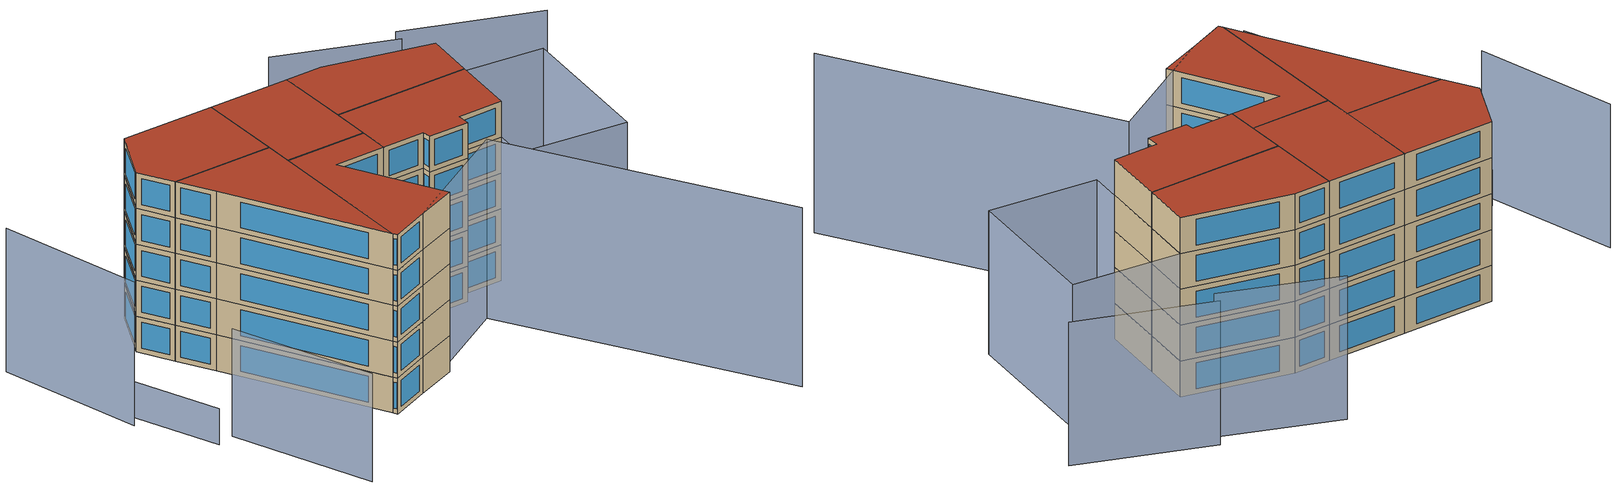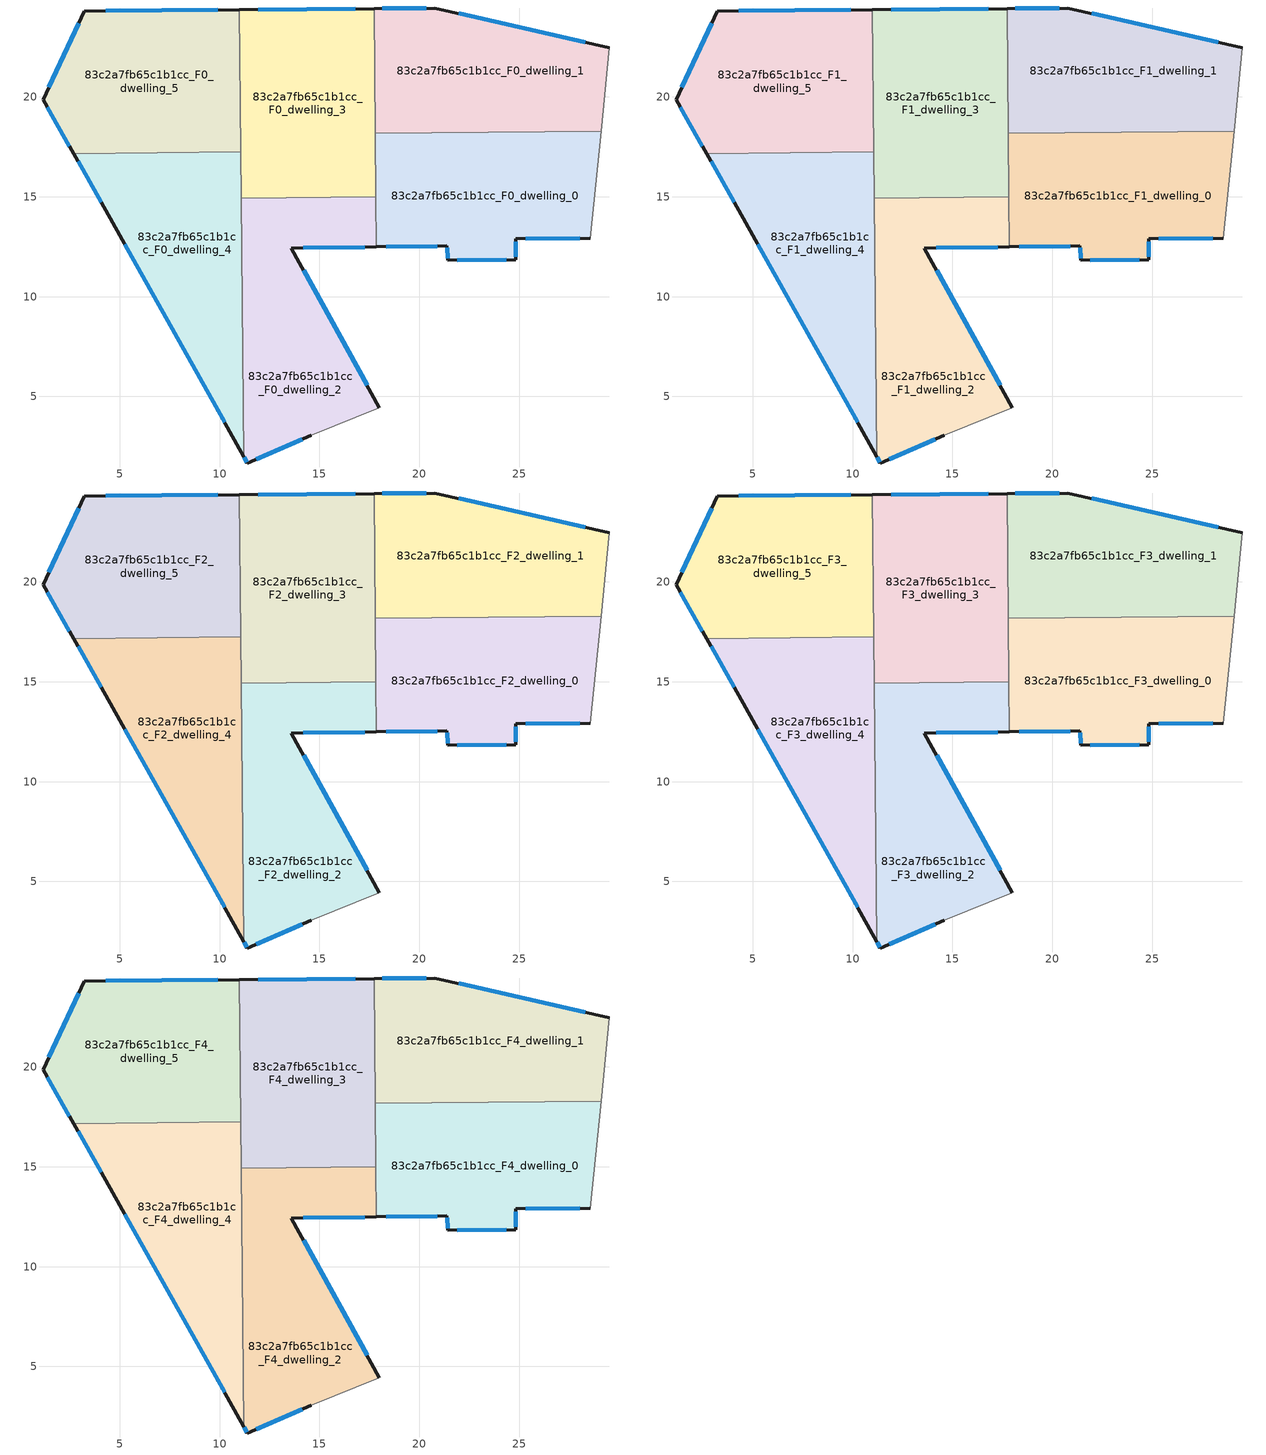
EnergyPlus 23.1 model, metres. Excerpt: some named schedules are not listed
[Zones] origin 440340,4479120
83c2a7fb65c1b1cc_F0_dwelling_0
 floor ground (EU_floor_Construction): 29.1,18.28 28.56,12.92 24.82,12.88 24.82,11.84 21.43,11.82 21.39,12.54 17.85,12.49 17.8,18.17 z0
 wall outside (EU_wall_Construction): 17.85,12.49 21.39,12.54 21.43,11.82 24.82,11.84 24.82,12.88 28.56,12.92 z0:3
 wall to 83c2a7fb65c1b1cc_F0_dwelling_1 (EU_wall_Construction): 29.1,18.28 17.8,18.17 z0:3
 wall adiabatic (EU_wall_Construction): 28.56,12.92 29.1,18.28 z0:3
 wall to 83c2a7fb65c1b1cc_F0_dwelling_3 (EU_wall_Construction): 17.8,18.17 17.83,14.99 z0:3
 wall to 83c2a7fb65c1b1cc_F0_dwelling_2 (EU_wall_Construction): 17.83,14.99 17.85,12.49 z0:3
 window (EU_Window_Construction): 21.9,11.83 24.35,11.84 / 21.39,12.44 21.43,11.92 / 18.34,12.49 20.9,12.53 / 25.34,12.89 28.04,12.92 / 24.82,11.99 24.82,12.74 z0.42:2.58
83c2a7fb65c1b1cc_F0_dwelling_1
 floor ground (EU_floor_Construction): 29.52,22.47 29.1,18.28 17.8,18.17 17.74,24.42 20.77,24.45 z0
 wall outside (EU_wall_Construction): 29.52,22.47 20.77,24.45 17.74,24.42 z0:3
 wall adiabatic (EU_wall_Construction): 29.1,18.28 29.52,22.47 z0:3
 wall to 83c2a7fb65c1b1cc_F0_dwelling_3 (EU_wall_Construction): 17.74,24.42 17.8,18.17 z0:3
 window (EU_Window_Construction): 20.35,24.45 18.16,24.43 / 28.31,22.75 21.98,24.18 z0.42:2.58
83c2a7fb65c1b1cc_F0_dwelling_2
 floor ground (EU_floor_Construction): 17.83,14.99 17.85,12.49 13.59,12.43 18,4.45 14.59,3.05 11.39,1.67 11.21,1.99 11.09,14.93 z0
 wall outside (EU_wall_Construction): 11.21,1.99 11.39,1.67 14.59,3.05 / 18,4.45 13.59,12.43 17.85,12.49 z0:3
 wall to 83c2a7fb65c1b1cc_F0_dwelling_3 (EU_wall_Construction): 17.83,14.99 11.09,14.93 z0:3
 wall adiabatic (EU_wall_Construction): 14.59,3.05 18,4.45 z0:3
 wall to 83c2a7fb65c1b1cc_F0_dwelling_4 (EU_wall_Construction): 11.09,14.93 11.21,1.99 z0:3
 window (EU_Window_Construction): 11.23,1.95 11.36,1.71 / 14.18,12.44 17.26,12.48 / 17.39,5.55 14.21,11.32 / 11.83,1.86 14.14,2.86 z0.42:2.58
83c2a7fb65c1b1cc_F0_dwelling_3
 floor ground (EU_floor_Construction): 17.74,24.42 17.83,14.99 11.09,14.93 10.99,24.36 z0
 wall outside (EU_wall_Construction): 17.74,24.42 10.99,24.36 z0:3
 wall to 83c2a7fb65c1b1cc_F0_dwelling_5 (EU_wall_Construction): 10.99,24.36 11.06,17.24 z0:3
 wall to 83c2a7fb65c1b1cc_F0_dwelling_4 (EU_wall_Construction): 11.06,17.24 11.09,14.93 z0:3
 window (EU_Window_Construction): 16.8,24.41 11.93,24.37 z0.42:2.58
83c2a7fb65c1b1cc_F0_dwelling_4
 floor ground (EU_floor_Construction): 11.06,17.24 11.21,1.99 4.31,14.34 2.7,17.16 z0
 wall outside (EU_wall_Construction): 2.7,17.16 4.31,14.34 11.21,1.99 z0:3
 wall to 83c2a7fb65c1b1cc_F0_dwelling_5 (EU_wall_Construction): 11.06,17.24 2.7,17.16 z0:3
 window (EU_Window_Construction): 5.27,12.62 10.25,3.71 / 2.92,16.77 4.08,14.73 z0.42:2.58
83c2a7fb65c1b1cc_F0_dwelling_5
 floor ground (EU_floor_Construction): 10.99,24.36 11.06,17.24 2.7,17.16 1.16,19.86 3.23,24.29 z0
 wall outside (EU_wall_Construction): 10.99,24.36 3.23,24.29 1.16,19.86 2.7,17.16 z0:3
 window (EU_Window_Construction): 1.38,19.48 2.49,17.54 / 2.95,23.68 1.45,20.47 / 9.92,24.35 4.31,24.3 z0.42:2.58
83c2a7fb65c1b1cc_F1_dwelling_0
 floor to 83c2a7fb65c1b1cc_F0_dwelling_0 (EU_floor_Construction): 29.1,18.28 28.56,12.92 24.82,12.88 24.82,11.84 21.43,11.82 21.39,12.54 17.85,12.49 17.8,18.17 z3
 wall outside (EU_wall_Construction): 17.85,12.49 21.39,12.54 21.43,11.82 24.82,11.84 24.82,12.88 28.56,12.92 z3:6
 wall to 83c2a7fb65c1b1cc_F1_dwelling_1 (EU_wall_Construction): 29.1,18.28 17.8,18.17 z3:6
 wall adiabatic (EU_wall_Construction): 28.56,12.92 29.1,18.28 z3:6
 wall to 83c2a7fb65c1b1cc_F1_dwelling_3 (EU_wall_Construction): 17.8,18.17 17.83,14.99 z3:6
 wall to 83c2a7fb65c1b1cc_F1_dwelling_2 (EU_wall_Construction): 17.83,14.99 17.85,12.49 z3:6
 window (EU_Window_Construction): 21.9,11.83 24.35,11.84 / 21.39,12.44 21.43,11.92 / 18.34,12.49 20.9,12.53 / 25.34,12.89 28.04,12.92 / 24.82,11.99 24.82,12.74 z3.42:5.58
83c2a7fb65c1b1cc_F1_dwelling_1
 floor to 83c2a7fb65c1b1cc_F0_dwelling_1 (EU_floor_Construction): 29.52,22.47 29.1,18.28 17.8,18.17 17.74,24.42 20.77,24.45 z3
 wall outside (EU_wall_Construction): 29.52,22.47 20.77,24.45 17.74,24.42 z3:6
 wall adiabatic (EU_wall_Construction): 29.1,18.28 29.52,22.47 z3:6
 wall to 83c2a7fb65c1b1cc_F1_dwelling_3 (EU_wall_Construction): 17.74,24.42 17.8,18.17 z3:6
 window (EU_Window_Construction): 20.35,24.45 18.16,24.43 / 28.31,22.75 21.98,24.18 z3.42:5.58
83c2a7fb65c1b1cc_F1_dwelling_2
 floor to 83c2a7fb65c1b1cc_F0_dwelling_2 (EU_floor_Construction): 17.83,14.99 17.85,12.49 13.59,12.43 18,4.45 14.59,3.05 11.39,1.67 11.21,1.99 11.09,14.93 z3
 wall outside (EU_wall_Construction): 11.21,1.99 11.39,1.67 14.59,3.05 / 18,4.45 13.59,12.43 17.85,12.49 z3:6
 wall to 83c2a7fb65c1b1cc_F1_dwelling_3 (EU_wall_Construction): 17.83,14.99 11.09,14.93 z3:6
 wall adiabatic (EU_wall_Construction): 14.59,3.05 18,4.45 z3:6
 wall to 83c2a7fb65c1b1cc_F1_dwelling_4 (EU_wall_Construction): 11.09,14.93 11.21,1.99 z3:6
 window (EU_Window_Construction): 11.23,1.95 11.36,1.71 / 14.18,12.44 17.26,12.48 / 17.39,5.55 14.21,11.32 / 11.83,1.86 14.14,2.86 z3.42:5.58
83c2a7fb65c1b1cc_F1_dwelling_3
 floor to 83c2a7fb65c1b1cc_F0_dwelling_3 (EU_floor_Construction): 17.74,24.42 17.83,14.99 11.09,14.93 10.99,24.36 z3
 wall outside (EU_wall_Construction): 17.74,24.42 10.99,24.36 z3:6
 wall to 83c2a7fb65c1b1cc_F1_dwelling_5 (EU_wall_Construction): 10.99,24.36 11.06,17.24 z3:6
 wall to 83c2a7fb65c1b1cc_F1_dwelling_4 (EU_wall_Construction): 11.06,17.24 11.09,14.93 z3:6
 window (EU_Window_Construction): 16.8,24.41 11.93,24.37 z3.42:5.58
83c2a7fb65c1b1cc_F1_dwelling_4
 floor to 83c2a7fb65c1b1cc_F0_dwelling_4 (EU_floor_Construction): 11.06,17.24 11.21,1.99 4.31,14.34 2.7,17.16 z3
 wall outside (EU_wall_Construction): 2.7,17.16 4.31,14.34 11.21,1.99 z3:6
 wall to 83c2a7fb65c1b1cc_F1_dwelling_5 (EU_wall_Construction): 11.06,17.24 2.7,17.16 z3:6
 window (EU_Window_Construction): 5.27,12.62 10.25,3.71 / 2.92,16.77 4.08,14.73 z3.42:5.58
83c2a7fb65c1b1cc_F1_dwelling_5
 floor to 83c2a7fb65c1b1cc_F0_dwelling_5 (EU_floor_Construction): 10.99,24.36 11.06,17.24 2.7,17.16 1.16,19.86 3.23,24.29 z3
 wall outside (EU_wall_Construction): 10.99,24.36 3.23,24.29 1.16,19.86 2.7,17.16 z3:6
 window (EU_Window_Construction): 1.38,19.48 2.49,17.54 / 2.95,23.68 1.45,20.47 / 9.92,24.35 4.31,24.3 z3.42:5.58
83c2a7fb65c1b1cc_F2_dwelling_0
 floor to 83c2a7fb65c1b1cc_F1_dwelling_0 (EU_floor_Construction): 29.1,18.28 28.56,12.92 24.82,12.88 24.82,11.84 21.43,11.82 21.39,12.54 17.85,12.49 17.8,18.17 z6
 wall outside (EU_wall_Construction): 17.85,12.49 21.39,12.54 21.43,11.82 24.82,11.84 24.82,12.88 28.56,12.92 z6:9
 wall to 83c2a7fb65c1b1cc_F2_dwelling_1 (EU_wall_Construction): 29.1,18.28 17.8,18.17 z6:9
 wall adiabatic (EU_wall_Construction): 28.56,12.92 29.1,18.28 z6:9
 wall to 83c2a7fb65c1b1cc_F2_dwelling_3 (EU_wall_Construction): 17.8,18.17 17.83,14.99 z6:9
 wall to 83c2a7fb65c1b1cc_F2_dwelling_2 (EU_wall_Construction): 17.83,14.99 17.85,12.49 z6:9
 window (EU_Window_Construction): 21.9,11.83 24.35,11.84 / 21.39,12.44 21.43,11.92 / 18.34,12.49 20.9,12.53 / 25.34,12.89 28.04,12.92 / 24.82,11.99 24.82,12.74 z6.42:8.58
83c2a7fb65c1b1cc_F2_dwelling_1
 floor to 83c2a7fb65c1b1cc_F1_dwelling_1 (EU_floor_Construction): 29.52,22.47 29.1,18.28 17.8,18.17 17.74,24.42 20.77,24.45 z6
 wall outside (EU_wall_Construction): 29.52,22.47 20.77,24.45 17.74,24.42 z6:9
 wall adiabatic (EU_wall_Construction): 29.1,18.28 29.52,22.47 z6:9
 wall to 83c2a7fb65c1b1cc_F2_dwelling_3 (EU_wall_Construction): 17.74,24.42 17.8,18.17 z6:9
 window (EU_Window_Construction): 20.35,24.45 18.16,24.43 / 28.31,22.75 21.98,24.18 z6.42:8.58
83c2a7fb65c1b1cc_F2_dwelling_2
 floor to 83c2a7fb65c1b1cc_F1_dwelling_2 (EU_floor_Construction): 17.83,14.99 17.85,12.49 13.59,12.43 18,4.45 14.59,3.05 11.39,1.67 11.21,1.99 11.09,14.93 z6
 wall outside (EU_wall_Construction): 11.21,1.99 11.39,1.67 14.59,3.05 / 18,4.45 13.59,12.43 17.85,12.49 z6:9
 wall to 83c2a7fb65c1b1cc_F2_dwelling_3 (EU_wall_Construction): 17.83,14.99 11.09,14.93 z6:9
 wall adiabatic (EU_wall_Construction): 14.59,3.05 18,4.45 z6:9
 wall to 83c2a7fb65c1b1cc_F2_dwelling_4 (EU_wall_Construction): 11.09,14.93 11.21,1.99 z6:9
 window (EU_Window_Construction): 11.23,1.95 11.36,1.71 / 14.18,12.44 17.26,12.48 / 17.39,5.55 14.21,11.32 / 11.83,1.86 14.14,2.86 z6.42:8.58
83c2a7fb65c1b1cc_F2_dwelling_3
 floor to 83c2a7fb65c1b1cc_F1_dwelling_3 (EU_floor_Construction): 17.74,24.42 17.83,14.99 11.09,14.93 10.99,24.36 z6
 wall outside (EU_wall_Construction): 17.74,24.42 10.99,24.36 z6:9
 wall to 83c2a7fb65c1b1cc_F2_dwelling_5 (EU_wall_Construction): 10.99,24.36 11.06,17.24 z6:9
 wall to 83c2a7fb65c1b1cc_F2_dwelling_4 (EU_wall_Construction): 11.06,17.24 11.09,14.93 z6:9
 window (EU_Window_Construction): 16.8,24.41 11.93,24.37 z6.42:8.58
83c2a7fb65c1b1cc_F2_dwelling_4
 floor to 83c2a7fb65c1b1cc_F1_dwelling_4 (EU_floor_Construction): 11.06,17.24 11.21,1.99 4.31,14.34 2.7,17.16 z6
 wall outside (EU_wall_Construction): 2.7,17.16 4.31,14.34 11.21,1.99 z6:9
 wall to 83c2a7fb65c1b1cc_F2_dwelling_5 (EU_wall_Construction): 11.06,17.24 2.7,17.16 z6:9
 window (EU_Window_Construction): 5.27,12.62 10.25,3.71 / 2.92,16.77 4.08,14.73 z6.42:8.58
83c2a7fb65c1b1cc_F2_dwelling_5
 floor to 83c2a7fb65c1b1cc_F1_dwelling_5 (EU_floor_Construction): 10.99,24.36 11.06,17.24 2.7,17.16 1.16,19.86 3.23,24.29 z6
 wall outside (EU_wall_Construction): 10.99,24.36 3.23,24.29 1.16,19.86 2.7,17.16 z6:9
 window (EU_Window_Construction): 1.38,19.48 2.49,17.54 / 2.95,23.68 1.45,20.47 / 9.92,24.35 4.31,24.3 z6.42:8.58
83c2a7fb65c1b1cc_F3_dwelling_0
 floor to 83c2a7fb65c1b1cc_F2_dwelling_0 (EU_floor_Construction): 29.1,18.28 28.56,12.92 24.82,12.88 24.82,11.84 21.43,11.82 21.39,12.54 17.85,12.49 17.8,18.17 z9
 wall outside (EU_wall_Construction): 17.85,12.49 21.39,12.54 21.43,11.82 24.82,11.84 24.82,12.88 28.56,12.92 z9:12
 wall to 83c2a7fb65c1b1cc_F3_dwelling_1 (EU_wall_Construction): 29.1,18.28 17.8,18.17 z9:12
 wall adiabatic (EU_wall_Construction): 28.56,12.92 29.1,18.28 z9:12
 wall to 83c2a7fb65c1b1cc_F3_dwelling_3 (EU_wall_Construction): 17.8,18.17 17.83,14.99 z9:12
 wall to 83c2a7fb65c1b1cc_F3_dwelling_2 (EU_wall_Construction): 17.83,14.99 17.85,12.49 z9:12
 window (EU_Window_Construction): 21.9,11.83 24.35,11.84 / 21.39,12.44 21.43,11.92 / 18.34,12.49 20.9,12.53 / 25.34,12.89 28.04,12.92 / 24.82,11.99 24.82,12.74 z9.42:11.58
83c2a7fb65c1b1cc_F3_dwelling_1
 floor to 83c2a7fb65c1b1cc_F2_dwelling_1 (EU_floor_Construction): 29.52,22.47 29.1,18.28 17.8,18.17 17.74,24.42 20.77,24.45 z9
 wall outside (EU_wall_Construction): 29.52,22.47 20.77,24.45 17.74,24.42 z9:12
 wall adiabatic (EU_wall_Construction): 29.1,18.28 29.52,22.47 z9:12
 wall to 83c2a7fb65c1b1cc_F3_dwelling_3 (EU_wall_Construction): 17.74,24.42 17.8,18.17 z9:12
 window (EU_Window_Construction): 20.35,24.45 18.16,24.43 / 28.31,22.75 21.98,24.18 z9.42:11.58
83c2a7fb65c1b1cc_F3_dwelling_2
 floor to 83c2a7fb65c1b1cc_F2_dwelling_2 (EU_floor_Construction): 17.83,14.99 17.85,12.49 13.59,12.43 18,4.45 14.59,3.05 11.39,1.67 11.21,1.99 11.09,14.93 z9
 wall outside (EU_wall_Construction): 11.21,1.99 11.39,1.67 14.59,3.05 / 18,4.45 13.59,12.43 17.85,12.49 z9:12
 wall to 83c2a7fb65c1b1cc_F3_dwelling_3 (EU_wall_Construction): 17.83,14.99 11.09,14.93 z9:12
 wall adiabatic (EU_wall_Construction): 14.59,3.05 18,4.45 z9:12
 wall to 83c2a7fb65c1b1cc_F3_dwelling_4 (EU_wall_Construction): 11.09,14.93 11.21,1.99 z9:12
 window (EU_Window_Construction): 11.23,1.95 11.36,1.71 / 14.18,12.44 17.26,12.48 / 17.39,5.55 14.21,11.32 / 11.83,1.86 14.14,2.86 z9.42:11.58
83c2a7fb65c1b1cc_F3_dwelling_3
 floor to 83c2a7fb65c1b1cc_F2_dwelling_3 (EU_floor_Construction): 17.74,24.42 17.83,14.99 11.09,14.93 10.99,24.36 z9
 wall outside (EU_wall_Construction): 17.74,24.42 10.99,24.36 z9:12
 wall to 83c2a7fb65c1b1cc_F3_dwelling_5 (EU_wall_Construction): 10.99,24.36 11.06,17.24 z9:12
 wall to 83c2a7fb65c1b1cc_F3_dwelling_4 (EU_wall_Construction): 11.06,17.24 11.09,14.93 z9:12
 window (EU_Window_Construction): 16.8,24.41 11.93,24.37 z9.42:11.58
83c2a7fb65c1b1cc_F3_dwelling_4
 floor to 83c2a7fb65c1b1cc_F2_dwelling_4 (EU_floor_Construction): 11.06,17.24 11.21,1.99 4.31,14.34 2.7,17.16 z9
 wall outside (EU_wall_Construction): 2.7,17.16 4.31,14.34 11.21,1.99 z9:12
 wall to 83c2a7fb65c1b1cc_F3_dwelling_5 (EU_wall_Construction): 11.06,17.24 2.7,17.16 z9:12
 window (EU_Window_Construction): 5.27,12.62 10.25,3.71 / 2.92,16.77 4.08,14.73 z9.42:11.58
83c2a7fb65c1b1cc_F3_dwelling_5
 floor to 83c2a7fb65c1b1cc_F2_dwelling_5 (EU_floor_Construction): 10.99,24.36 11.06,17.24 2.7,17.16 1.16,19.86 3.23,24.29 z9
 wall outside (EU_wall_Construction): 10.99,24.36 3.23,24.29 1.16,19.86 2.7,17.16 z9:12
 window (EU_Window_Construction): 1.38,19.48 2.49,17.54 / 2.95,23.68 1.45,20.47 / 9.92,24.35 4.31,24.3 z9.42:11.58
83c2a7fb65c1b1cc_F4_dwelling_0
 floor to 83c2a7fb65c1b1cc_F3_dwelling_0 (EU_floor_Construction): 29.1,18.28 28.56,12.92 24.82,12.88 24.82,11.84 21.43,11.82 21.39,12.54 17.85,12.49 17.8,18.17 z12
 wall outside (EU_wall_Construction): 17.85,12.49 21.39,12.54 21.43,11.82 24.82,11.84 24.82,12.88 28.56,12.92 z12:15
 wall to 83c2a7fb65c1b1cc_F4_dwelling_1 (EU_wall_Construction): 29.1,18.28 17.8,18.17 z12:15
 wall adiabatic (EU_wall_Construction): 28.56,12.92 29.1,18.28 z12:15
 wall to 83c2a7fb65c1b1cc_F4_dwelling_3 (EU_wall_Construction): 17.8,18.17 17.83,14.99 z12:15
 wall to 83c2a7fb65c1b1cc_F4_dwelling_2 (EU_wall_Construction): 17.83,14.99 17.85,12.49 z12:15
 window (EU_Window_Construction): 21.9,11.83 24.35,11.84 / 21.39,12.44 21.43,11.92 / 18.34,12.49 20.9,12.53 / 25.34,12.89 28.04,12.92 / 24.82,11.99 24.82,12.74 z12.42:14.58
 roof outside (EU_roof_Construction): 28.56,12.92 29.1,18.28 17.8,18.17 17.85,12.49 21.39,12.54 21.43,11.82 24.82,11.84 24.82,12.88 z15
83c2a7fb65c1b1cc_F4_dwelling_1
 floor to 83c2a7fb65c1b1cc_F3_dwelling_1 (EU_floor_Construction): 29.52,22.47 29.1,18.28 17.8,18.17 17.74,24.42 20.77,24.45 z12
 wall outside (EU_wall_Construction): 29.52,22.47 20.77,24.45 17.74,24.42 z12:15
 wall adiabatic (EU_wall_Construction): 29.1,18.28 29.52,22.47 z12:15
 wall to 83c2a7fb65c1b1cc_F4_dwelling_3 (EU_wall_Construction): 17.74,24.42 17.8,18.17 z12:15
 window (EU_Window_Construction): 20.35,24.45 18.16,24.43 / 28.31,22.75 21.98,24.18 z12.42:14.58
 roof outside (EU_roof_Construction): 29.1,18.28 29.52,22.47 20.77,24.45 17.74,24.42 17.8,18.17 z15
83c2a7fb65c1b1cc_F4_dwelling_2
 floor to 83c2a7fb65c1b1cc_F3_dwelling_2 (EU_floor_Construction): 17.83,14.99 17.85,12.49 13.59,12.43 18,4.45 14.59,3.05 11.39,1.67 11.21,1.99 11.09,14.93 z12
 wall outside (EU_wall_Construction): 11.21,1.99 11.39,1.67 14.59,3.05 / 18,4.45 13.59,12.43 17.85,12.49 z12:15
 wall to 83c2a7fb65c1b1cc_F4_dwelling_3 (EU_wall_Construction): 17.83,14.99 11.09,14.93 z12:15
 wall adiabatic (EU_wall_Construction): 14.59,3.05 18,4.45 z12:15
 wall to 83c2a7fb65c1b1cc_F4_dwelling_4 (EU_wall_Construction): 11.09,14.93 11.21,1.99 z12:15
 window (EU_Window_Construction): 11.23,1.95 11.36,1.71 / 14.18,12.44 17.26,12.48 / 17.39,5.55 14.21,11.32 / 11.83,1.86 14.14,2.86 z12.42:14.58
 roof outside (EU_roof_Construction): 18,4.45 13.59,12.43 17.85,12.49 17.83,14.99 11.09,14.93 11.21,1.99 11.39,1.67 14.59,3.05 z15
83c2a7fb65c1b1cc_F4_dwelling_3
 floor to 83c2a7fb65c1b1cc_F3_dwelling_3 (EU_floor_Construction): 17.74,24.42 17.83,14.99 11.09,14.93 10.99,24.36 z12
 wall outside (EU_wall_Construction): 17.74,24.42 10.99,24.36 z12:15
 wall to 83c2a7fb65c1b1cc_F4_dwelling_5 (EU_wall_Construction): 10.99,24.36 11.06,17.24 z12:15
 wall to 83c2a7fb65c1b1cc_F4_dwelling_4 (EU_wall_Construction): 11.06,17.24 11.09,14.93 z12:15
 window (EU_Window_Construction): 16.8,24.41 11.93,24.37 z12.42:14.58
 roof outside (EU_roof_Construction): 17.83,14.99 17.74,24.42 10.99,24.36 11.09,14.93 z15
83c2a7fb65c1b1cc_F4_dwelling_4
 floor to 83c2a7fb65c1b1cc_F3_dwelling_4 (EU_floor_Construction): 11.06,17.24 11.21,1.99 4.31,14.34 2.7,17.16 z12
 wall outside (EU_wall_Construction): 2.7,17.16 4.31,14.34 11.21,1.99 z12:15
 wall to 83c2a7fb65c1b1cc_F4_dwelling_5 (EU_wall_Construction): 11.06,17.24 2.7,17.16 z12:15
 window (EU_Window_Construction): 5.27,12.62 10.25,3.71 / 2.92,16.77 4.08,14.73 z12.42:14.58
 roof outside (EU_roof_Construction): 11.21,1.99 11.06,17.24 2.7,17.16 4.31,14.34 z15
83c2a7fb65c1b1cc_F4_dwelling_5
 floor to 83c2a7fb65c1b1cc_F3_dwelling_5 (EU_floor_Construction): 10.99,24.36 11.06,17.24 2.7,17.16 1.16,19.86 3.23,24.29 z12
 wall outside (EU_wall_Construction): 10.99,24.36 3.23,24.29 1.16,19.86 2.7,17.16 z12:15
 window (EU_Window_Construction): 1.38,19.48 2.49,17.54 / 2.95,23.68 1.45,20.47 / 9.92,24.35 4.31,24.3 z12.42:14.58
 roof outside (EU_roof_Construction): 11.06,17.24 10.99,24.36 3.23,24.29 1.16,19.86 2.7,17.16 z15
shading: -0.18,6 4.28,-5.16 z0:9; 14.59,3.05 24.58,9.13 / 24.58,9.13 37.47,-12.07 z0:15; 30.88,28.59 21.53,32.01 / 41.79,25.83 31.11,29.67 / -8.18,22.97 -5.08,11.32 / 28.31,10.34 29.52,22.47 / 29.52,22.47 38.45,21.58 / 38.45,21.58 37.24,9.45 / 37.24,9.45 28.31,10.34 z0:12; -4.76,13.11 -1.66,5.57 z0:3
[Building]
EU S2 Campaign: North Axis=0; Terrain=City; Solar Distribution=FullExterior
[Site:Location]
Madrid: Latitude=40.5; Longitude=-3.5; Time Zone=1; Elevation=609
[SizingPeriod:WeatherFileDays]
AnnualSizingPeriod: Begin Month=1; Begin Day of Month=1; End Month=12; End Day of Month=31; Day of Week for Start Day=Monday; Use Weather File Daylight Saving Period=No; Use Weather File Rain and Snow Indicators=No
[MATERIAL]
EU_InternalMass_Material: Roughness=MediumRough; Thickness=0.1; Conductivity=1; Density=1800; Specific Heat=900; Thermal Absorptance=0.9; Solar Absorptance=0.7; Visible Absorptance=0.7
[MATERIAL:NOMASS] Roughness=MediumRough; Thermal Absorptance=0.9; Solar Absorptance=0.7; Visible Absorptance=0.7
Name | Thermal Resistance
EU_wall_NoMass | 1.60022
EU_roof_NoMass | 1.57597
EU_floor_NoMass | 0.470652
[WINDOWMATERIAL:SIMPLEGLAZINGSYSTEM]
EU_Window_SimpleGlazing: UFactor=3.28802; Solar Heat Gain Coefficient=0.85; Visible Transmittance=0.85
[CONSTRUCTION]
EU_wall_Construction: EU_wall_NoMass
EU_roof_Construction: EU_roof_NoMass
EU_floor_Construction: EU_floor_NoMass
EU_InternalMass_Construction: EU_InternalMass_Material
EU_Window_Construction: EU_Window_SimpleGlazing
[ZONE] Type=1; Multiplier=1; Ceiling Height=autocalculate; Floor Area=autocalculate; Part of Total Floor Area=Yes
Name | Volume
83c2a7fb65c1b1cc_F0_dwelling_0; 83c2a7fb65c1b1cc_F1_dwelling_0; 83c2a7fb65c1b1cc_F2_dwelling_0; 83c2a7fb65c1b1cc_F3_dwelling_0; 83c2a7fb65c1b1cc_F4_dwelling_0 | 190.786
83c2a7fb65c1b1cc_F0_dwelling_1; 83c2a7fb65c1b1cc_F1_dwelling_1; 83c2a7fb65c1b1cc_F2_dwelling_1; 83c2a7fb65c1b1cc_F3_dwelling_1; 83c2a7fb65c1b1cc_F4_dwelling_1 | 190.815
83c2a7fb65c1b1cc_F0_dwelling_2; 83c2a7fb65c1b1cc_F1_dwelling_2; 83c2a7fb65c1b1cc_F2_dwelling_2; 83c2a7fb65c1b1cc_F3_dwelling_2; 83c2a7fb65c1b1cc_F4_dwelling_2 | 190.829
83c2a7fb65c1b1cc_F0_dwelling_3; 83c2a7fb65c1b1cc_F1_dwelling_3; 83c2a7fb65c1b1cc_F2_dwelling_3; 83c2a7fb65c1b1cc_F3_dwelling_3; 83c2a7fb65c1b1cc_F4_dwelling_3 | 190.798
83c2a7fb65c1b1cc_F0_dwelling_4; 83c2a7fb65c1b1cc_F1_dwelling_4; 83c2a7fb65c1b1cc_F2_dwelling_4; 83c2a7fb65c1b1cc_F3_dwelling_4; 83c2a7fb65c1b1cc_F4_dwelling_4 | 190.818
83c2a7fb65c1b1cc_F0_dwelling_5; 83c2a7fb65c1b1cc_F1_dwelling_5; 83c2a7fb65c1b1cc_F2_dwelling_5; 83c2a7fb65c1b1cc_F3_dwelling_5; 83c2a7fb65c1b1cc_F4_dwelling_5 | 190.824
[INTERNALMASS] Construction=EU_InternalMass_Construction
Name | Zone or ZoneList | Surface Area
83c2a7fb65c1b1cc_F0_dwelling_0_EU_InternalMass | 83c2a7fb65c1b1cc_F0_dwelling_0 | 63.5955
83c2a7fb65c1b1cc_F0_dwelling_1_EU_InternalMass | 83c2a7fb65c1b1cc_F0_dwelling_1 | 63.6049
83c2a7fb65c1b1cc_F0_dwelling_2_EU_InternalMass | 83c2a7fb65c1b1cc_F0_dwelling_2 | 63.609
83c2a7fb65c1b1cc_F0_dwelling_3_EU_InternalMass | 83c2a7fb65c1b1cc_F0_dwelling_3 | 63.5995
83c2a7fb65c1b1cc_F0_dwelling_4_EU_InternalMass | 83c2a7fb65c1b1cc_F0_dwelling_4 | 63.606
83c2a7fb65c1b1cc_F0_dwelling_5_EU_InternalMass | 83c2a7fb65c1b1cc_F0_dwelling_5 | 63.608
83c2a7fb65c1b1cc_F1_dwelling_0_EU_InternalMass | 83c2a7fb65c1b1cc_F1_dwelling_0 | 63.5955
83c2a7fb65c1b1cc_F1_dwelling_1_EU_InternalMass | 83c2a7fb65c1b1cc_F1_dwelling_1 | 63.6049
83c2a7fb65c1b1cc_F1_dwelling_2_EU_InternalMass | 83c2a7fb65c1b1cc_F1_dwelling_2 | 63.609
83c2a7fb65c1b1cc_F1_dwelling_3_EU_InternalMass | 83c2a7fb65c1b1cc_F1_dwelling_3 | 63.5995
83c2a7fb65c1b1cc_F1_dwelling_4_EU_InternalMass | 83c2a7fb65c1b1cc_F1_dwelling_4 | 63.606
83c2a7fb65c1b1cc_F1_dwelling_5_EU_InternalMass | 83c2a7fb65c1b1cc_F1_dwelling_5 | 63.608
83c2a7fb65c1b1cc_F2_dwelling_0_EU_InternalMass | 83c2a7fb65c1b1cc_F2_dwelling_0 | 63.5955
83c2a7fb65c1b1cc_F2_dwelling_1_EU_InternalMass | 83c2a7fb65c1b1cc_F2_dwelling_1 | 63.6049
83c2a7fb65c1b1cc_F2_dwelling_2_EU_InternalMass | 83c2a7fb65c1b1cc_F2_dwelling_2 | 63.609
83c2a7fb65c1b1cc_F2_dwelling_3_EU_InternalMass | 83c2a7fb65c1b1cc_F2_dwelling_3 | 63.5995
83c2a7fb65c1b1cc_F2_dwelling_4_EU_InternalMass | 83c2a7fb65c1b1cc_F2_dwelling_4 | 63.606
83c2a7fb65c1b1cc_F2_dwelling_5_EU_InternalMass | 83c2a7fb65c1b1cc_F2_dwelling_5 | 63.608
83c2a7fb65c1b1cc_F3_dwelling_0_EU_InternalMass | 83c2a7fb65c1b1cc_F3_dwelling_0 | 63.5955
83c2a7fb65c1b1cc_F3_dwelling_1_EU_InternalMass | 83c2a7fb65c1b1cc_F3_dwelling_1 | 63.6049
83c2a7fb65c1b1cc_F3_dwelling_2_EU_InternalMass | 83c2a7fb65c1b1cc_F3_dwelling_2 | 63.609
83c2a7fb65c1b1cc_F3_dwelling_3_EU_InternalMass | 83c2a7fb65c1b1cc_F3_dwelling_3 | 63.5995
83c2a7fb65c1b1cc_F3_dwelling_4_EU_InternalMass | 83c2a7fb65c1b1cc_F3_dwelling_4 | 63.606
83c2a7fb65c1b1cc_F3_dwelling_5_EU_InternalMass | 83c2a7fb65c1b1cc_F3_dwelling_5 | 63.608
83c2a7fb65c1b1cc_F4_dwelling_0_EU_InternalMass | 83c2a7fb65c1b1cc_F4_dwelling_0 | 63.5955
83c2a7fb65c1b1cc_F4_dwelling_1_EU_InternalMass | 83c2a7fb65c1b1cc_F4_dwelling_1 | 63.6049
83c2a7fb65c1b1cc_F4_dwelling_2_EU_InternalMass | 83c2a7fb65c1b1cc_F4_dwelling_2 | 63.609
83c2a7fb65c1b1cc_F4_dwelling_3_EU_InternalMass | 83c2a7fb65c1b1cc_F4_dwelling_3 | 63.5995
83c2a7fb65c1b1cc_F4_dwelling_4_EU_InternalMass | 83c2a7fb65c1b1cc_F4_dwelling_4 | 63.606
83c2a7fb65c1b1cc_F4_dwelling_5_EU_InternalMass | 83c2a7fb65c1b1cc_F4_dwelling_5 | 63.608
[OTHEREQUIPMENT] Fuel Type=Electricity; Design Level Calculation Method=Watts/Area; Power per Zone Floor Area=1; Fraction Latent=0; Fraction Radiant=0; Fraction Lost=0; Carbon Dioxide Generation Rate=0; EndUse Subcategory=EU_Step8_InternalGains
Name | Zone or ZoneList or Space or SpaceList | Schedule
EU_Step8_InternalGain_83c2a7fb65c1b1cc_F0_dwelling_0_f000 | 83c2a7fb65c1b1cc_F0_dwelling_0 | EU_Step8_GainSchedule_83c2a7fb65c1b1cc_F0_dwelling_0_f000
EU_Step8_InternalGain_83c2a7fb65c1b1cc_F0_dwelling_1_f000 | 83c2a7fb65c1b1cc_F0_dwelling_1 | EU_Step8_GainSchedule_83c2a7fb65c1b1cc_F0_dwelling_1_f000
EU_Step8_InternalGain_83c2a7fb65c1b1cc_F0_dwelling_2_f000 | 83c2a7fb65c1b1cc_F0_dwelling_2 | EU_Step8_GainSchedule_83c2a7fb65c1b1cc_F0_dwelling_2_f000
EU_Step8_InternalGain_83c2a7fb65c1b1cc_F0_dwelling_3_f000 | 83c2a7fb65c1b1cc_F0_dwelling_3 | EU_Step8_GainSchedule_83c2a7fb65c1b1cc_F0_dwelling_3_f000
EU_Step8_InternalGain_83c2a7fb65c1b1cc_F0_dwelling_4_f000 | 83c2a7fb65c1b1cc_F0_dwelling_4 | EU_Step8_GainSchedule_83c2a7fb65c1b1cc_F0_dwelling_4_f000
EU_Step8_InternalGain_83c2a7fb65c1b1cc_F0_dwelling_5_f000 | 83c2a7fb65c1b1cc_F0_dwelling_5 | EU_Step8_GainSchedule_83c2a7fb65c1b1cc_F0_dwelling_5_f000
EU_Step8_InternalGain_83c2a7fb65c1b1cc_F1_dwelling_0_f000 | 83c2a7fb65c1b1cc_F1_dwelling_0 | EU_Step8_GainSchedule_83c2a7fb65c1b1cc_F1_dwelling_0_f000
EU_Step8_InternalGain_83c2a7fb65c1b1cc_F1_dwelling_1_f000 | 83c2a7fb65c1b1cc_F1_dwelling_1 | EU_Step8_GainSchedule_83c2a7fb65c1b1cc_F1_dwelling_1_f000
EU_Step8_InternalGain_83c2a7fb65c1b1cc_F1_dwelling_2_f000 | 83c2a7fb65c1b1cc_F1_dwelling_2 | EU_Step8_GainSchedule_83c2a7fb65c1b1cc_F1_dwelling_2_f000
EU_Step8_InternalGain_83c2a7fb65c1b1cc_F1_dwelling_3_f000 | 83c2a7fb65c1b1cc_F1_dwelling_3 | EU_Step8_GainSchedule_83c2a7fb65c1b1cc_F1_dwelling_3_f000
EU_Step8_InternalGain_83c2a7fb65c1b1cc_F1_dwelling_4_f000 | 83c2a7fb65c1b1cc_F1_dwelling_4 | EU_Step8_GainSchedule_83c2a7fb65c1b1cc_F1_dwelling_4_f000
EU_Step8_InternalGain_83c2a7fb65c1b1cc_F1_dwelling_5_f000 | 83c2a7fb65c1b1cc_F1_dwelling_5 | EU_Step8_GainSchedule_83c2a7fb65c1b1cc_F1_dwelling_5_f000
EU_Step8_InternalGain_83c2a7fb65c1b1cc_F2_dwelling_0_f000 | 83c2a7fb65c1b1cc_F2_dwelling_0 | EU_Step8_GainSchedule_83c2a7fb65c1b1cc_F2_dwelling_0_f000
EU_Step8_InternalGain_83c2a7fb65c1b1cc_F2_dwelling_1_f000 | 83c2a7fb65c1b1cc_F2_dwelling_1 | EU_Step8_GainSchedule_83c2a7fb65c1b1cc_F2_dwelling_1_f000
EU_Step8_InternalGain_83c2a7fb65c1b1cc_F2_dwelling_2_f000 | 83c2a7fb65c1b1cc_F2_dwelling_2 | EU_Step8_GainSchedule_83c2a7fb65c1b1cc_F2_dwelling_2_f000
EU_Step8_InternalGain_83c2a7fb65c1b1cc_F2_dwelling_3_f000 | 83c2a7fb65c1b1cc_F2_dwelling_3 | EU_Step8_GainSchedule_83c2a7fb65c1b1cc_F2_dwelling_3_f000
EU_Step8_InternalGain_83c2a7fb65c1b1cc_F2_dwelling_4_f000 | 83c2a7fb65c1b1cc_F2_dwelling_4 | EU_Step8_GainSchedule_83c2a7fb65c1b1cc_F2_dwelling_4_f000
EU_Step8_InternalGain_83c2a7fb65c1b1cc_F2_dwelling_5_f000 | 83c2a7fb65c1b1cc_F2_dwelling_5 | EU_Step8_GainSchedule_83c2a7fb65c1b1cc_F2_dwelling_5_f000
EU_Step8_InternalGain_83c2a7fb65c1b1cc_F3_dwelling_0_f000 | 83c2a7fb65c1b1cc_F3_dwelling_0 | EU_Step8_GainSchedule_83c2a7fb65c1b1cc_F3_dwelling_0_f000
EU_Step8_InternalGain_83c2a7fb65c1b1cc_F3_dwelling_1_f000 | 83c2a7fb65c1b1cc_F3_dwelling_1 | EU_Step8_GainSchedule_83c2a7fb65c1b1cc_F3_dwelling_1_f000
EU_Step8_InternalGain_83c2a7fb65c1b1cc_F3_dwelling_2_f000 | 83c2a7fb65c1b1cc_F3_dwelling_2 | EU_Step8_GainSchedule_83c2a7fb65c1b1cc_F3_dwelling_2_f000
EU_Step8_InternalGain_83c2a7fb65c1b1cc_F3_dwelling_3_f000 | 83c2a7fb65c1b1cc_F3_dwelling_3 | EU_Step8_GainSchedule_83c2a7fb65c1b1cc_F3_dwelling_3_f000
EU_Step8_InternalGain_83c2a7fb65c1b1cc_F3_dwelling_4_f000 | 83c2a7fb65c1b1cc_F3_dwelling_4 | EU_Step8_GainSchedule_83c2a7fb65c1b1cc_F3_dwelling_4_f000
EU_Step8_InternalGain_83c2a7fb65c1b1cc_F3_dwelling_5_f000 | 83c2a7fb65c1b1cc_F3_dwelling_5 | EU_Step8_GainSchedule_83c2a7fb65c1b1cc_F3_dwelling_5_f000
EU_Step8_InternalGain_83c2a7fb65c1b1cc_F4_dwelling_0_f000 | 83c2a7fb65c1b1cc_F4_dwelling_0 | EU_Step8_GainSchedule_83c2a7fb65c1b1cc_F4_dwelling_0_f000
EU_Step8_InternalGain_83c2a7fb65c1b1cc_F4_dwelling_1_f000 | 83c2a7fb65c1b1cc_F4_dwelling_1 | EU_Step8_GainSchedule_83c2a7fb65c1b1cc_F4_dwelling_1_f000
EU_Step8_InternalGain_83c2a7fb65c1b1cc_F4_dwelling_2_f000 | 83c2a7fb65c1b1cc_F4_dwelling_2 | EU_Step8_GainSchedule_83c2a7fb65c1b1cc_F4_dwelling_2_f000
EU_Step8_InternalGain_83c2a7fb65c1b1cc_F4_dwelling_3_f000 | 83c2a7fb65c1b1cc_F4_dwelling_3 | EU_Step8_GainSchedule_83c2a7fb65c1b1cc_F4_dwelling_3_f000
EU_Step8_InternalGain_83c2a7fb65c1b1cc_F4_dwelling_4_f000 | 83c2a7fb65c1b1cc_F4_dwelling_4 | EU_Step8_GainSchedule_83c2a7fb65c1b1cc_F4_dwelling_4_f000
EU_Step8_InternalGain_83c2a7fb65c1b1cc_F4_dwelling_5_f000 | 83c2a7fb65c1b1cc_F4_dwelling_5 | EU_Step8_GainSchedule_83c2a7fb65c1b1cc_F4_dwelling_5_f000
[ZONEVENTILATION:DESIGNFLOWRATE] Schedule=EU_AlwaysOn; Design Flow Rate Calculation Method=AirChanges/Hour; Air Changes per Hour=0.480704; Ventilation Type=Natural; Fan Pressure Rise=0; Fan Total Efficiency=1; Constant Term Coefficient=1; Temperature Term Coefficient=0; Velocity Term Coefficient=0; Velocity Squared Term Coefficient=0; Minimum Indoor Temperature=-100; Maximum Indoor Temperature=100; Delta Temperature=-100; Minimum Outdoor Temperature=-100; Maximum Outdoor Temperature=100; Maximum Wind Speed=40
Name | Zone or ZoneList or Space or SpaceList
EU_ConstantAir_83c2a7fb65c1b1cc_F0_dwelling_0 | 83c2a7fb65c1b1cc_F0_dwelling_0
EU_ConstantAir_83c2a7fb65c1b1cc_F0_dwelling_1 | 83c2a7fb65c1b1cc_F0_dwelling_1
EU_ConstantAir_83c2a7fb65c1b1cc_F0_dwelling_2 | 83c2a7fb65c1b1cc_F0_dwelling_2
EU_ConstantAir_83c2a7fb65c1b1cc_F0_dwelling_3 | 83c2a7fb65c1b1cc_F0_dwelling_3
EU_ConstantAir_83c2a7fb65c1b1cc_F0_dwelling_4 | 83c2a7fb65c1b1cc_F0_dwelling_4
EU_ConstantAir_83c2a7fb65c1b1cc_F0_dwelling_5 | 83c2a7fb65c1b1cc_F0_dwelling_5
EU_ConstantAir_83c2a7fb65c1b1cc_F1_dwelling_0 | 83c2a7fb65c1b1cc_F1_dwelling_0
EU_ConstantAir_83c2a7fb65c1b1cc_F1_dwelling_1 | 83c2a7fb65c1b1cc_F1_dwelling_1
EU_ConstantAir_83c2a7fb65c1b1cc_F1_dwelling_2 | 83c2a7fb65c1b1cc_F1_dwelling_2
EU_ConstantAir_83c2a7fb65c1b1cc_F1_dwelling_3 | 83c2a7fb65c1b1cc_F1_dwelling_3
EU_ConstantAir_83c2a7fb65c1b1cc_F1_dwelling_4 | 83c2a7fb65c1b1cc_F1_dwelling_4
EU_ConstantAir_83c2a7fb65c1b1cc_F1_dwelling_5 | 83c2a7fb65c1b1cc_F1_dwelling_5
EU_ConstantAir_83c2a7fb65c1b1cc_F2_dwelling_0 | 83c2a7fb65c1b1cc_F2_dwelling_0
EU_ConstantAir_83c2a7fb65c1b1cc_F2_dwelling_1 | 83c2a7fb65c1b1cc_F2_dwelling_1
EU_ConstantAir_83c2a7fb65c1b1cc_F2_dwelling_2 | 83c2a7fb65c1b1cc_F2_dwelling_2
EU_ConstantAir_83c2a7fb65c1b1cc_F2_dwelling_3 | 83c2a7fb65c1b1cc_F2_dwelling_3
EU_ConstantAir_83c2a7fb65c1b1cc_F2_dwelling_4 | 83c2a7fb65c1b1cc_F2_dwelling_4
EU_ConstantAir_83c2a7fb65c1b1cc_F2_dwelling_5 | 83c2a7fb65c1b1cc_F2_dwelling_5
EU_ConstantAir_83c2a7fb65c1b1cc_F3_dwelling_0 | 83c2a7fb65c1b1cc_F3_dwelling_0
EU_ConstantAir_83c2a7fb65c1b1cc_F3_dwelling_1 | 83c2a7fb65c1b1cc_F3_dwelling_1
EU_ConstantAir_83c2a7fb65c1b1cc_F3_dwelling_2 | 83c2a7fb65c1b1cc_F3_dwelling_2
EU_ConstantAir_83c2a7fb65c1b1cc_F3_dwelling_3 | 83c2a7fb65c1b1cc_F3_dwelling_3
EU_ConstantAir_83c2a7fb65c1b1cc_F3_dwelling_4 | 83c2a7fb65c1b1cc_F3_dwelling_4
EU_ConstantAir_83c2a7fb65c1b1cc_F3_dwelling_5 | 83c2a7fb65c1b1cc_F3_dwelling_5
EU_ConstantAir_83c2a7fb65c1b1cc_F4_dwelling_0 | 83c2a7fb65c1b1cc_F4_dwelling_0
EU_ConstantAir_83c2a7fb65c1b1cc_F4_dwelling_1 | 83c2a7fb65c1b1cc_F4_dwelling_1
EU_ConstantAir_83c2a7fb65c1b1cc_F4_dwelling_2 | 83c2a7fb65c1b1cc_F4_dwelling_2
EU_ConstantAir_83c2a7fb65c1b1cc_F4_dwelling_3 | 83c2a7fb65c1b1cc_F4_dwelling_3
EU_ConstantAir_83c2a7fb65c1b1cc_F4_dwelling_4 | 83c2a7fb65c1b1cc_F4_dwelling_4
EU_ConstantAir_83c2a7fb65c1b1cc_F4_dwelling_5 | 83c2a7fb65c1b1cc_F4_dwelling_5
[HVACTEMPLATE:ZONE:IDEALLOADSAIRSYSTEM] System Availability Schedule=EU_AlwaysOn; Maximum Heating Supply Air Temperature=50; Minimum Cooling Supply Air Temperature=13; Maximum Heating Supply Air Humidity Ratio=0.0156; Minimum Cooling Supply Air Humidity Ratio=0.0077; Heating Limit=NoLimit; Cooling Limit=NoLimit; Heating Availability Schedule=EU_AlwaysOn; Cooling Availability Schedule=EU_CoolingOff; Dehumidification Control Type=ConstantSensibleHeatRatio; Cooling Sensible Heat Ratio=0.7; Dehumidification Setpoint=60; Humidification Control Type=None; Humidification Setpoint=30; Outdoor Air Method=None; Outdoor Air Flow Rate per Person=0.00944; Outdoor Air Flow Rate per Zone Floor Area=0; Outdoor Air Flow Rate per Zone=0; Demand Controlled Ventilation Type=None; Outdoor Air Economizer Type=NoEconomizer; Heat Recovery Type=None; Sensible Heat Recovery Effectiveness=0.7; Latent Heat Recovery Effectiveness=0.65
Name | Template Thermostat
83c2a7fb65c1b1cc_F0_dwelling_0 | EU_HeatOnly_83c2a7fb65c1b1cc_F0_dwelling_0
83c2a7fb65c1b1cc_F0_dwelling_1 | EU_HeatOnly_83c2a7fb65c1b1cc_F0_dwelling_1
83c2a7fb65c1b1cc_F0_dwelling_2 | EU_HeatOnly_83c2a7fb65c1b1cc_F0_dwelling_2
83c2a7fb65c1b1cc_F0_dwelling_3 | EU_HeatOnly_83c2a7fb65c1b1cc_F0_dwelling_3
83c2a7fb65c1b1cc_F0_dwelling_4 | EU_HeatOnly_83c2a7fb65c1b1cc_F0_dwelling_4
83c2a7fb65c1b1cc_F0_dwelling_5 | EU_HeatOnly_83c2a7fb65c1b1cc_F0_dwelling_5
83c2a7fb65c1b1cc_F1_dwelling_0 | EU_HeatOnly_83c2a7fb65c1b1cc_F1_dwelling_0
83c2a7fb65c1b1cc_F1_dwelling_1 | EU_HeatOnly_83c2a7fb65c1b1cc_F1_dwelling_1
83c2a7fb65c1b1cc_F1_dwelling_2 | EU_HeatOnly_83c2a7fb65c1b1cc_F1_dwelling_2
83c2a7fb65c1b1cc_F1_dwelling_3 | EU_HeatOnly_83c2a7fb65c1b1cc_F1_dwelling_3
83c2a7fb65c1b1cc_F1_dwelling_4 | EU_HeatOnly_83c2a7fb65c1b1cc_F1_dwelling_4
83c2a7fb65c1b1cc_F1_dwelling_5 | EU_HeatOnly_83c2a7fb65c1b1cc_F1_dwelling_5
83c2a7fb65c1b1cc_F2_dwelling_0 | EU_HeatOnly_83c2a7fb65c1b1cc_F2_dwelling_0
83c2a7fb65c1b1cc_F2_dwelling_1 | EU_HeatOnly_83c2a7fb65c1b1cc_F2_dwelling_1
83c2a7fb65c1b1cc_F2_dwelling_2 | EU_HeatOnly_83c2a7fb65c1b1cc_F2_dwelling_2
83c2a7fb65c1b1cc_F2_dwelling_3 | EU_HeatOnly_83c2a7fb65c1b1cc_F2_dwelling_3
83c2a7fb65c1b1cc_F2_dwelling_4 | EU_HeatOnly_83c2a7fb65c1b1cc_F2_dwelling_4
83c2a7fb65c1b1cc_F2_dwelling_5 | EU_HeatOnly_83c2a7fb65c1b1cc_F2_dwelling_5
83c2a7fb65c1b1cc_F3_dwelling_0 | EU_HeatOnly_83c2a7fb65c1b1cc_F3_dwelling_0
83c2a7fb65c1b1cc_F3_dwelling_1 | EU_HeatOnly_83c2a7fb65c1b1cc_F3_dwelling_1
83c2a7fb65c1b1cc_F3_dwelling_2 | EU_HeatOnly_83c2a7fb65c1b1cc_F3_dwelling_2
83c2a7fb65c1b1cc_F3_dwelling_3 | EU_HeatOnly_83c2a7fb65c1b1cc_F3_dwelling_3
83c2a7fb65c1b1cc_F3_dwelling_4 | EU_HeatOnly_83c2a7fb65c1b1cc_F3_dwelling_4
83c2a7fb65c1b1cc_F3_dwelling_5 | EU_HeatOnly_83c2a7fb65c1b1cc_F3_dwelling_5
83c2a7fb65c1b1cc_F4_dwelling_0 | EU_HeatOnly_83c2a7fb65c1b1cc_F4_dwelling_0
83c2a7fb65c1b1cc_F4_dwelling_1 | EU_HeatOnly_83c2a7fb65c1b1cc_F4_dwelling_1
83c2a7fb65c1b1cc_F4_dwelling_2 | EU_HeatOnly_83c2a7fb65c1b1cc_F4_dwelling_2
83c2a7fb65c1b1cc_F4_dwelling_3 | EU_HeatOnly_83c2a7fb65c1b1cc_F4_dwelling_3
83c2a7fb65c1b1cc_F4_dwelling_4 | EU_HeatOnly_83c2a7fb65c1b1cc_F4_dwelling_4
83c2a7fb65c1b1cc_F4_dwelling_5 | EU_HeatOnly_83c2a7fb65c1b1cc_F4_dwelling_5
[SIZING:ZONE] Zone Cooling Design Supply Air Temperature Input Method=SupplyAirTemperature; Zone Cooling Design Supply Air Temperature=13; Zone Heating Design Supply Air Temperature Input Method=SupplyAirTemperature; Zone Heating Design Supply Air Temperature=50; Zone Cooling Design Supply Air Humidity Ratio=0.008; Zone Heating Design Supply Air Humidity Ratio=0.008; Cooling Design Air Flow Method=DesignDay; Cooling Design Air Flow Rate=0; Cooling Minimum Air Flow per Zone Floor Area=0.000762; Cooling Minimum Air Flow=0; Cooling Minimum Air Flow Fraction=0.2; Heating Design Air Flow Method=DesignDay; Heating Design Air Flow Rate=0; Heating Maximum Air Flow per Zone Floor Area=0.002032; Heating Maximum Air Flow=0.141576; Heating Maximum Air Flow Fraction=0.3; Account for Dedicated Outdoor Air System=No; Dedicated Outdoor Air System Control Strategy=NeutralSupplyAir; Dedicated Outdoor Air Low Setpoint Temperature for Design=autosize; Dedicated Outdoor Air High Setpoint Temperature for Design=autosize; Zone Load Sizing Method=Sensible Load Only No Latent Load; Zone Latent Cooling Design Supply Air Humidity Ratio Input Method=HumidityRatioDifference; Zone Cooling Design Supply Air Humidity Ratio Difference=0.005; Zone Latent Heating Design Supply Air Humidity Ratio Input Method=HumidityRatioDifference; Zone Humidification Design Supply Air Humidity Ratio Difference=0.005
83c2a7fb65c1b1cc_F0_dwelling_0; 83c2a7fb65c1b1cc_F0_dwelling_1; 83c2a7fb65c1b1cc_F0_dwelling_2; 83c2a7fb65c1b1cc_F0_dwelling_3; 83c2a7fb65c1b1cc_F0_dwelling_4; 83c2a7fb65c1b1cc_F0_dwelling_5; 83c2a7fb65c1b1cc_F1_dwelling_0; 83c2a7fb65c1b1cc_F1_dwelling_1; 83c2a7fb65c1b1cc_F1_dwelling_2; 83c2a7fb65c1b1cc_F1_dwelling_3; 83c2a7fb65c1b1cc_F1_dwelling_4; 83c2a7fb65c1b1cc_F1_dwelling_5; 83c2a7fb65c1b1cc_F2_dwelling_0; 83c2a7fb65c1b1cc_F2_dwelling_1; 83c2a7fb65c1b1cc_F2_dwelling_2; 83c2a7fb65c1b1cc_F2_dwelling_3; 83c2a7fb65c1b1cc_F2_dwelling_4; 83c2a7fb65c1b1cc_F2_dwelling_5; 83c2a7fb65c1b1cc_F3_dwelling_0; 83c2a7fb65c1b1cc_F3_dwelling_1; 83c2a7fb65c1b1cc_F3_dwelling_2; 83c2a7fb65c1b1cc_F3_dwelling_3; 83c2a7fb65c1b1cc_F3_dwelling_4; 83c2a7fb65c1b1cc_F3_dwelling_5; 83c2a7fb65c1b1cc_F4_dwelling_0; 83c2a7fb65c1b1cc_F4_dwelling_1; 83c2a7fb65c1b1cc_F4_dwelling_2; 83c2a7fb65c1b1cc_F4_dwelling_3; 83c2a7fb65c1b1cc_F4_dwelling_4; 83c2a7fb65c1b1cc_F4_dwelling_5
[SCHEDULE:FILE] Column Number=1; Rows to Skip at Top=0; Number of Hours of Data=8760; Column Separator=Comma; Interpolate to Timestep=No; Minutes per Item=60; Adjust Schedule for Daylight Savings=Yes
Name | File
EU_Step8_GainSchedule_83c2a7fb65c1b1cc_F0_dwelling_0_f000 | ../../schedules/83c2a7fb65c1b1cc/83c2a7fb65c1b1cc_F0_dwelling_0_f000_gain.csv
EU_Step8_GainSchedule_83c2a7fb65c1b1cc_F0_dwelling_1_f000 | ../../schedules/83c2a7fb65c1b1cc/83c2a7fb65c1b1cc_F0_dwelling_1_f000_gain.csv
EU_Step8_GainSchedule_83c2a7fb65c1b1cc_F0_dwelling_2_f000 | ../../schedules/83c2a7fb65c1b1cc/83c2a7fb65c1b1cc_F0_dwelling_2_f000_gain.csv
EU_Step8_GainSchedule_83c2a7fb65c1b1cc_F0_dwelling_3_f000 | ../../schedules/83c2a7fb65c1b1cc/83c2a7fb65c1b1cc_F0_dwelling_3_f000_gain.csv
EU_Step8_GainSchedule_83c2a7fb65c1b1cc_F0_dwelling_4_f000 | ../../schedules/83c2a7fb65c1b1cc/83c2a7fb65c1b1cc_F0_dwelling_4_f000_gain.csv
EU_Step8_GainSchedule_83c2a7fb65c1b1cc_F0_dwelling_5_f000 | ../../schedules/83c2a7fb65c1b1cc/83c2a7fb65c1b1cc_F0_dwelling_5_f000_gain.csv
EU_Step8_GainSchedule_83c2a7fb65c1b1cc_F1_dwelling_0_f000 | ../../schedules/83c2a7fb65c1b1cc/83c2a7fb65c1b1cc_F1_dwelling_0_f000_gain.csv
EU_Step8_GainSchedule_83c2a7fb65c1b1cc_F1_dwelling_1_f000 | ../../schedules/83c2a7fb65c1b1cc/83c2a7fb65c1b1cc_F1_dwelling_1_f000_gain.csv
EU_Step8_GainSchedule_83c2a7fb65c1b1cc_F1_dwelling_2_f000 | ../../schedules/83c2a7fb65c1b1cc/83c2a7fb65c1b1cc_F1_dwelling_2_f000_gain.csv
EU_Step8_GainSchedule_83c2a7fb65c1b1cc_F1_dwelling_3_f000 | ../../schedules/83c2a7fb65c1b1cc/83c2a7fb65c1b1cc_F1_dwelling_3_f000_gain.csv
EU_Step8_GainSchedule_83c2a7fb65c1b1cc_F1_dwelling_4_f000 | ../../schedules/83c2a7fb65c1b1cc/83c2a7fb65c1b1cc_F1_dwelling_4_f000_gain.csv
EU_Step8_GainSchedule_83c2a7fb65c1b1cc_F1_dwelling_5_f000 | ../../schedules/83c2a7fb65c1b1cc/83c2a7fb65c1b1cc_F1_dwelling_5_f000_gain.csv
EU_Step8_GainSchedule_83c2a7fb65c1b1cc_F2_dwelling_0_f000 | ../../schedules/83c2a7fb65c1b1cc/83c2a7fb65c1b1cc_F2_dwelling_0_f000_gain.csv
EU_Step8_GainSchedule_83c2a7fb65c1b1cc_F2_dwelling_1_f000 | ../../schedules/83c2a7fb65c1b1cc/83c2a7fb65c1b1cc_F2_dwelling_1_f000_gain.csv
EU_Step8_GainSchedule_83c2a7fb65c1b1cc_F2_dwelling_2_f000 | ../../schedules/83c2a7fb65c1b1cc/83c2a7fb65c1b1cc_F2_dwelling_2_f000_gain.csv
EU_Step8_GainSchedule_83c2a7fb65c1b1cc_F2_dwelling_3_f000 | ../../schedules/83c2a7fb65c1b1cc/83c2a7fb65c1b1cc_F2_dwelling_3_f000_gain.csv
EU_Step8_GainSchedule_83c2a7fb65c1b1cc_F2_dwelling_4_f000 | ../../schedules/83c2a7fb65c1b1cc/83c2a7fb65c1b1cc_F2_dwelling_4_f000_gain.csv
EU_Step8_GainSchedule_83c2a7fb65c1b1cc_F2_dwelling_5_f000 | ../../schedules/83c2a7fb65c1b1cc/83c2a7fb65c1b1cc_F2_dwelling_5_f000_gain.csv
EU_Step8_GainSchedule_83c2a7fb65c1b1cc_F3_dwelling_0_f000 | ../../schedules/83c2a7fb65c1b1cc/83c2a7fb65c1b1cc_F3_dwelling_0_f000_gain.csv
EU_Step8_GainSchedule_83c2a7fb65c1b1cc_F3_dwelling_1_f000 | ../../schedules/83c2a7fb65c1b1cc/83c2a7fb65c1b1cc_F3_dwelling_1_f000_gain.csv
EU_Step8_GainSchedule_83c2a7fb65c1b1cc_F3_dwelling_2_f000 | ../../schedules/83c2a7fb65c1b1cc/83c2a7fb65c1b1cc_F3_dwelling_2_f000_gain.csv
EU_Step8_GainSchedule_83c2a7fb65c1b1cc_F3_dwelling_3_f000 | ../../schedules/83c2a7fb65c1b1cc/83c2a7fb65c1b1cc_F3_dwelling_3_f000_gain.csv
EU_Step8_GainSchedule_83c2a7fb65c1b1cc_F3_dwelling_4_f000 | ../../schedules/83c2a7fb65c1b1cc/83c2a7fb65c1b1cc_F3_dwelling_4_f000_gain.csv
EU_Step8_GainSchedule_83c2a7fb65c1b1cc_F3_dwelling_5_f000 | ../../schedules/83c2a7fb65c1b1cc/83c2a7fb65c1b1cc_F3_dwelling_5_f000_gain.csv
EU_Step8_GainSchedule_83c2a7fb65c1b1cc_F4_dwelling_0_f000 | ../../schedules/83c2a7fb65c1b1cc/83c2a7fb65c1b1cc_F4_dwelling_0_f000_gain.csv
EU_Step8_GainSchedule_83c2a7fb65c1b1cc_F4_dwelling_1_f000 | ../../schedules/83c2a7fb65c1b1cc/83c2a7fb65c1b1cc_F4_dwelling_1_f000_gain.csv
EU_Step8_GainSchedule_83c2a7fb65c1b1cc_F4_dwelling_2_f000 | ../../schedules/83c2a7fb65c1b1cc/83c2a7fb65c1b1cc_F4_dwelling_2_f000_gain.csv
